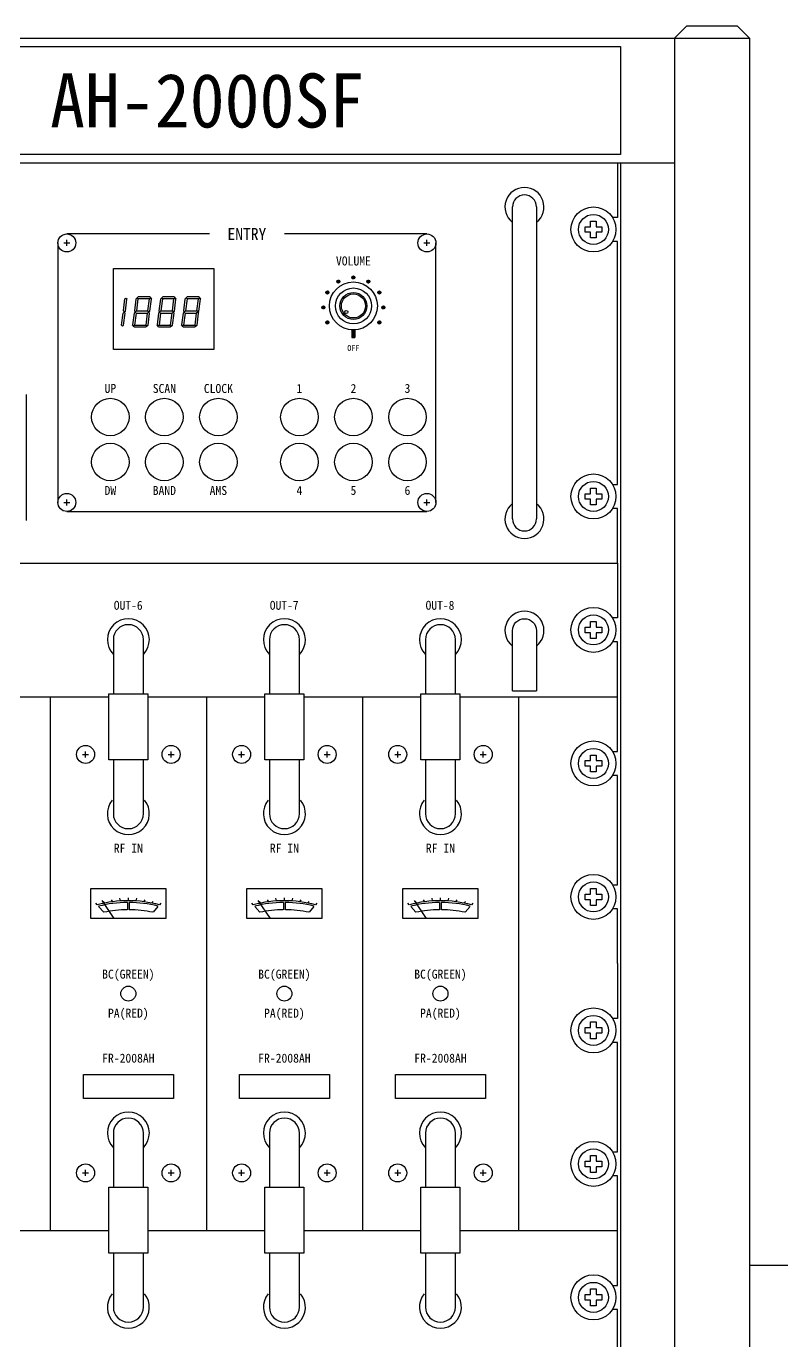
# Model space of a CAD drawing. Header units: millimetres. Extents: x 0 to 2521, y -5 to 594.
# Drawn here: x 971.37 to 981.44, y 453.66 to 471.18 of the extents above; entities that cross this region are included whole.
import ezdxf
from ezdxf.enums import TextEntityAlignment as Align

# ---------------------------------------------------------------- set-up
doc = ezdxf.new("R2010")
doc.units = ezdxf.units.MM
doc.header["$LTSCALE"] = 10
doc.styles.add('굴림체', font='GulimChe.ttf')
pattern_1 = [(45, (958.411851, 458.8346515), (-0.0035355115, 0.0035355115), []), (135, (958.411851, 458.8346515), (-0.0035355115, -0.0035355115), [])]

msp = doc.modelspace()

# ---------------------------------------------------------------- hatches: boundary and pattern name
h = msp.add_hatch()
h.set_pattern_fill('ANSI37', color=5, scale=0.04, style=0)
h.set_pattern_definition(pattern_1)
edge = h.paths.add_edge_path()
edge.add_arc((975.332, 467.435), 0.02, 0, 360)
edge = h.paths.add_edge_path()
edge.add_arc((975.385, 467.635), 0.02, 0, 360)
edge = h.paths.add_edge_path()
edge.add_arc((975.532, 467.781), 0.02, 0, 360)
edge = h.paths.add_edge_path()
edge.add_arc((975.732, 467.835), 0.02, 0, 360)
edge = h.paths.add_edge_path()
edge.add_arc((975.932, 467.781), 0.02, 0, 360)
edge = h.paths.add_edge_path()
edge.add_arc((976.078, 467.635), 0.02, 0, 360)
edge = h.paths.add_edge_path()
edge.add_arc((976.132, 467.435), 0.02, 0, 360)
edge = h.paths.add_edge_path()
edge.add_arc((976.078, 467.235), 0.02, 0, 360)
h = msp.add_hatch()
h.set_pattern_fill('ANSI37', color=5, scale=0.04, style=0)
h.set_pattern_definition(pattern_1)
edge = h.paths.add_edge_path()
edge.add_arc((975.385, 467.235), 0.02, 0, 360)

# ---------------------------------------------------------------- linework, layer by layer
at = {"color": 5}
for p, q in [((980.172, 471.185), (980.012, 471.025)), ((980.852, 471.185), (980.172, 471.185)), ((981.012, 471.025), (980.852, 471.185)), ((958.212, 471.025), (981.012, 471.025)), ((980.012, 471.025), (980.012, 384.665)), ((981.012, 471.025), (981.012, 387.465)), ((959.932, 470.915), (979.292, 470.915)), ((979.292, 470.915), (979.292, 469.475)), ((979.292, 469.475), (959.932, 469.475)), ((959.212, 469.365), (980.012, 469.365)), ((979.292, 469.365), (979.292, 389.265)), ((977.852, 464.615), (977.852, 468.775)), ((978.172, 468.775), (978.172, 464.615)), ((973.812, 468.415), (971.912, 468.415)), ((976.712, 468.415), (974.812, 468.415)), ((971.792, 468.295), (971.792, 464.835)), ((971.872, 468.295), (971.952, 468.295)), ((971.912, 468.255), (971.912, 468.335)), ((976.672, 468.295), (976.752, 468.295)), ((976.712, 468.255), (976.712, 468.335)), ((976.832, 464.835), (976.832, 468.295)), ((979.252, 468.315), (979.185, 468.315)), ((979.252, 465.075), (979.252, 468.315)), ((972.532, 467.955), (973.872, 467.955)), ((972.532, 466.875), (972.532, 467.955)), ((973.872, 467.955), (973.872, 466.875)), ((972.666, 467.388), (972.687, 467.548)), ((972.687, 467.548), (972.702, 467.56)), ((972.693, 467.387), (972.713, 467.545)), ((972.702, 467.56), (972.713, 467.545)), ((972.833, 467.546), (972.813, 467.388)), ((972.864, 467.575), (972.833, 467.546)), ((972.86, 467.548), (972.839, 467.388)), ((972.86, 467.548), (972.849, 467.56)), ((973.014, 467.548), (972.86, 467.548)), ((973.017, 467.575), (972.864, 467.575)), ((972.993, 467.388), (973.014, 467.548)), ((973.014, 467.548), (973.028, 467.56)), ((973.017, 467.575), (973.04, 467.545)), ((973.019, 467.387), (973.04, 467.545)), ((973.16, 467.546), (973.139, 467.388)), ((973.19, 467.575), (973.16, 467.546)), ((973.187, 467.548), (973.166, 467.388)), ((973.187, 467.548), (973.175, 467.56)), ((973.34, 467.548), (973.187, 467.548)), ((973.343, 467.575), (973.19, 467.575)), ((973.319, 467.388), (973.34, 467.548)), ((973.34, 467.548), (973.355, 467.56)), ((973.343, 467.575), (973.367, 467.545)), ((973.346, 467.387), (973.367, 467.545)), ((973.487, 467.546), (973.466, 467.388)), ((973.517, 467.575), (973.487, 467.546)), ((973.514, 467.548), (973.493, 467.388)), ((973.514, 467.548), (973.502, 467.56)), ((973.667, 467.548), (973.514, 467.548)), ((973.67, 467.575), (973.517, 467.575)), ((973.646, 467.388), (973.667, 467.548)), ((973.667, 467.548), (973.682, 467.56)), ((973.67, 467.575), (973.693, 467.545)), ((973.673, 467.387), (973.693, 467.545)), ((972.641, 467.201), (972.662, 467.361)), ((972.676, 467.373), (972.662, 467.361)), ((972.666, 467.388), (972.676, 467.373)), ((972.668, 467.201), (972.689, 467.361)), ((972.693, 467.387), (972.676, 467.373)), ((972.676, 467.373), (972.689, 467.361)), ((972.809, 467.361), (972.788, 467.202)), ((972.823, 467.374), (972.809, 467.361)), ((972.813, 467.388), (972.823, 467.374)), ((972.836, 467.361), (972.815, 467.201)), ((972.839, 467.388), (972.823, 467.374)), ((972.823, 467.374), (972.836, 467.361)), ((972.836, 467.361), (972.989, 467.361)), ((972.839, 467.388), (972.993, 467.388)), ((972.968, 467.201), (972.989, 467.361)), ((973.002, 467.373), (972.989, 467.361)), ((972.993, 467.388), (973.002, 467.373)), ((972.995, 467.201), (973.016, 467.361)), ((973.019, 467.387), (973.002, 467.373)), ((973.002, 467.373), (973.016, 467.361)), ((973.136, 467.361), (973.115, 467.202)), ((973.149, 467.374), (973.136, 467.361)), ((973.139, 467.388), (973.149, 467.374)), ((973.162, 467.361), (973.141, 467.201)), ((973.166, 467.388), (973.149, 467.374)), ((973.149, 467.374), (973.162, 467.361)), ((973.162, 467.361), (973.316, 467.361)), ((973.166, 467.388), (973.319, 467.388)), ((973.295, 467.201), (973.316, 467.361)), ((973.329, 467.373), (973.316, 467.361)), ((973.319, 467.388), (973.329, 467.373)), ((973.321, 467.201), (973.342, 467.361)), ((973.346, 467.387), (973.329, 467.373)), ((973.329, 467.373), (973.342, 467.361)), ((973.462, 467.361), (973.441, 467.202)), ((973.476, 467.374), (973.462, 467.361)), ((973.466, 467.388), (973.476, 467.374)), ((973.489, 467.361), (973.468, 467.201)), ((973.493, 467.388), (973.476, 467.374)), ((973.476, 467.374), (973.489, 467.361)), ((973.489, 467.361), (973.642, 467.361)), ((973.493, 467.388), (973.646, 467.388)), ((973.621, 467.201), (973.642, 467.361)), ((973.656, 467.373), (973.642, 467.361)), ((973.646, 467.388), (973.656, 467.373)), ((973.648, 467.201), (973.669, 467.361)), ((973.673, 467.387), (973.656, 467.373)), ((973.656, 467.373), (973.669, 467.361)), ((972.641, 467.201), (972.652, 467.188)), ((972.652, 467.188), (972.668, 467.201)), ((972.81, 467.175), (972.788, 467.202)), ((972.815, 467.201), (972.799, 467.188)), ((972.81, 467.175), (972.962, 467.175)), ((972.815, 467.201), (972.968, 467.201)), ((972.962, 467.175), (972.995, 467.201)), ((972.968, 467.201), (972.978, 467.188)), ((973.136, 467.175), (973.115, 467.202)), ((973.141, 467.201), (973.125, 467.188)), ((973.136, 467.175), (973.289, 467.175)), ((973.141, 467.201), (973.295, 467.201)), ((973.289, 467.175), (973.321, 467.201)), ((973.295, 467.201), (973.305, 467.188)), ((973.463, 467.175), (973.441, 467.202)), ((973.468, 467.201), (973.452, 467.188)), ((973.463, 467.175), (973.615, 467.175)), ((973.468, 467.201), (973.621, 467.201)), ((973.615, 467.175), (973.648, 467.201)), ((973.621, 467.201), (973.632, 467.188)), ((975.752, 467.096), (975.712, 467.136)), ((975.712, 467.129), (975.717, 467.135)), ((975.712, 467.122), (975.724, 467.135)), ((975.712, 467.115), (975.731, 467.135)), ((975.712, 467.108), (975.738, 467.135)), ((975.712, 467.101), (975.745, 467.135)), ((975.712, 467.135), (975.712, 467.035)), ((975.712, 467.094), (975.752, 467.134)), ((975.752, 467.088), (975.712, 467.128)), ((975.712, 467.087), (975.752, 467.127)), ((975.752, 467.081), (975.712, 467.121)), ((975.712, 467.08), (975.752, 467.12)), ((975.752, 467.074), (975.712, 467.114)), ((975.712, 467.073), (975.752, 467.113)), ((975.752, 467.103), (975.719, 467.135)), ((975.752, 467.11), (975.727, 467.135)), ((975.752, 467.117), (975.734, 467.135)), ((975.752, 467.124), (975.741, 467.135)), ((975.752, 467.131), (975.748, 467.135)), ((975.752, 467.135), (975.752, 467.035)), ((975.752, 467.067), (975.712, 467.107)), ((975.712, 467.066), (975.752, 467.106)), ((975.752, 467.06), (975.712, 467.1)), ((975.712, 467.059), (975.752, 467.099)), ((975.752, 467.053), (975.712, 467.093)), ((975.712, 467.052), (975.752, 467.092)), ((975.752, 467.046), (975.712, 467.086)), ((975.712, 467.045), (975.752, 467.085)), ((975.752, 467.039), (975.712, 467.079)), ((975.712, 467.038), (975.752, 467.078)), ((975.749, 467.035), (975.712, 467.072)), ((975.742, 467.035), (975.712, 467.065)), ((975.735, 467.035), (975.712, 467.058)), ((975.728, 467.035), (975.712, 467.051)), ((975.721, 467.035), (975.712, 467.044)), ((975.714, 467.035), (975.712, 467.037)), ((975.712, 467.035), (975.752, 467.035)), ((975.716, 467.035), (975.752, 467.07)), ((975.723, 467.035), (975.752, 467.063)), ((975.73, 467.035), (975.752, 467.056)), ((975.737, 467.035), (975.752, 467.049)), ((975.744, 467.035), (975.752, 467.042)), ((975.751, 467.035), (975.752, 467.035)), ((973.872, 466.875), (972.532, 466.875)), ((971.372, 466.275), (971.372, 464.595)), ((979.185, 465.075), (979.252, 465.075)), ((971.872, 464.835), (971.952, 464.835)), ((971.912, 464.795), (971.912, 464.875)), ((976.672, 464.835), (976.752, 464.835)), ((976.712, 464.795), (976.712, 464.875)), ((971.912, 464.715), (976.712, 464.715)), ((979.252, 464.755), (979.185, 464.755)), ((979.252, 464.025), (979.252, 464.755)), ((959.972, 464.025), (979.252, 464.025)), ((959.972, 464.025), (979.252, 464.025)), ((979.252, 464.025), (979.252, 463.295)), ((979.252, 463.295), (979.185, 463.295)), ((972.532, 463.005), (972.532, 462.285)), ((972.932, 462.285), (972.932, 463.005)), ((974.612, 463.005), (974.612, 462.285)), ((975.012, 462.285), (975.012, 463.005)), ((976.692, 463.005), (976.692, 462.285)), ((977.092, 462.285), (977.092, 463.005)), ((979.252, 462.975), (979.185, 462.975)), ((979.252, 461.515), (979.252, 462.975)), ((970.912, 462.245), (972.472, 462.245)), ((971.692, 462.245), (971.692, 455.125)), ((972.472, 461.405), (972.472, 462.285)), ((972.472, 462.285), (972.992, 462.285)), ((972.992, 462.285), (972.992, 461.405)), ((972.992, 462.245), (974.552, 462.245)), ((973.772, 462.245), (973.772, 455.125)), ((974.552, 462.285), (975.072, 462.285)), ((974.552, 461.405), (974.552, 462.285)), ((975.072, 462.285), (975.072, 461.405)), ((975.072, 462.245), (976.632, 462.245)), ((975.852, 462.245), (975.852, 455.125)), ((976.632, 461.405), (976.632, 462.285)), ((976.632, 462.285), (977.152, 462.285)), ((977.152, 462.285), (977.152, 461.405)), ((977.152, 462.245), (978.012, 462.245)), ((977.852, 462.325), (978.172, 462.325)), ((977.932, 462.245), (977.932, 455.125)), ((978.012, 462.245), (979.252, 462.245)), ((972.162, 461.435), (972.162, 461.515)), ((973.302, 461.435), (973.302, 461.515)), ((974.242, 461.435), (974.242, 461.515)), ((975.382, 461.435), (975.382, 461.515)), ((976.322, 461.435), (976.322, 461.515)), ((977.462, 461.435), (977.462, 461.515)), ((979.185, 461.515), (979.252, 461.515)), ((972.122, 461.475), (972.202, 461.475)), ((972.992, 461.405), (972.472, 461.405)), ((972.532, 461.405), (972.532, 460.685)), ((972.932, 460.685), (972.932, 461.405)), ((973.262, 461.475), (973.342, 461.475)), ((974.202, 461.475), (974.282, 461.475)), ((975.072, 461.405), (974.552, 461.405)), ((974.612, 461.405), (974.612, 460.685)), ((975.012, 460.685), (975.012, 461.405)), ((975.342, 461.475), (975.422, 461.475)), ((976.282, 461.475), (976.362, 461.475)), ((977.152, 461.405), (976.632, 461.405)), ((976.692, 461.405), (976.692, 460.685)), ((977.092, 460.685), (977.092, 461.405)), ((977.422, 461.475), (977.502, 461.475)), ((979.252, 461.195), (979.185, 461.195)), ((979.252, 459.735), (979.252, 461.195)), ((972.232, 459.285), (972.232, 459.685)), ((972.232, 459.685), (973.232, 459.685)), ((973.232, 459.685), (973.232, 459.285)), ((974.312, 459.685), (975.312, 459.685)), ((974.312, 459.285), (974.312, 459.685)), ((975.312, 459.685), (975.312, 459.285)), ((976.392, 459.685), (977.392, 459.685)), ((976.392, 459.285), (976.392, 459.685)), ((977.392, 459.685), (977.392, 459.285)), ((979.185, 459.735), (979.252, 459.735)), ((972.316, 459.47), (972.298, 459.491)), ((972.404, 459.372), (972.336, 459.448)), ((972.545, 459.285), (972.384, 459.527)), ((972.414, 459.495), (972.399, 459.514)), ((972.526, 459.51), (972.508, 459.538)), ((972.628, 459.521), (972.62, 459.557)), ((972.721, 459.5), (972.721, 459.404)), ((972.732, 459.524), (972.732, 459.564)), ((972.741, 459.5), (972.741, 459.404)), ((972.836, 459.521), (972.844, 459.557)), ((972.938, 459.51), (972.955, 459.538)), ((973.049, 459.495), (973.064, 459.514)), ((973.126, 459.447), (973.061, 459.373)), ((973.165, 459.49), (973.148, 459.47)), ((974.396, 459.47), (974.378, 459.491)), ((974.484, 459.372), (974.416, 459.448)), ((974.625, 459.285), (974.464, 459.527)), ((974.494, 459.495), (974.479, 459.514)), ((974.606, 459.51), (974.588, 459.538)), ((974.708, 459.521), (974.7, 459.557)), ((974.801, 459.5), (974.801, 459.404)), ((974.812, 459.524), (974.812, 459.564)), ((974.821, 459.5), (974.821, 459.404)), ((974.916, 459.521), (974.924, 459.557)), ((975.018, 459.51), (975.035, 459.538)), ((975.129, 459.495), (975.144, 459.514)), ((975.206, 459.447), (975.141, 459.373)), ((975.245, 459.49), (975.228, 459.47)), ((976.476, 459.47), (976.458, 459.491)), ((976.564, 459.372), (976.496, 459.448)), ((976.705, 459.285), (976.544, 459.527)), ((976.574, 459.495), (976.559, 459.514)), ((976.686, 459.51), (976.668, 459.538)), ((976.788, 459.521), (976.78, 459.557)), ((976.881, 459.5), (976.881, 459.404)), ((976.892, 459.524), (976.892, 459.564)), ((976.901, 459.5), (976.901, 459.404)), ((976.996, 459.521), (977.004, 459.557)), ((977.098, 459.51), (977.115, 459.538)), ((977.209, 459.495), (977.224, 459.514)), ((977.286, 459.447), (977.221, 459.373)), ((977.325, 459.49), (977.308, 459.47)), ((979.252, 459.415), (979.185, 459.415)), ((979.252, 458.685), (979.252, 459.415)), ((973.232, 459.285), (972.232, 459.285)), ((975.312, 459.285), (974.312, 459.285)), ((977.392, 459.285), (976.392, 459.285)), ((979.252, 458.685), (979.252, 457.955)), ((979.252, 457.955), (979.185, 457.955)), ((979.252, 457.635), (979.185, 457.635)), ((979.252, 456.175), (979.252, 457.635)), ((972.532, 456.425), (972.532, 455.705)), ((972.932, 455.705), (972.932, 456.425)), ((974.612, 456.425), (974.612, 455.705)), ((975.012, 455.705), (975.012, 456.425)), ((976.692, 456.425), (976.692, 455.705)), ((977.092, 455.705), (977.092, 456.425)), ((979.185, 456.175), (979.252, 456.175)), ((972.162, 455.855), (972.162, 455.935)), ((973.302, 455.855), (973.302, 455.935)), ((974.242, 455.855), (974.242, 455.935)), ((975.382, 455.855), (975.382, 455.935)), ((976.322, 455.855), (976.322, 455.935)), ((977.462, 455.855), (977.462, 455.935)), ((972.122, 455.895), (972.202, 455.895)), ((973.262, 455.895), (973.342, 455.895)), ((974.202, 455.895), (974.282, 455.895)), ((975.342, 455.895), (975.422, 455.895)), ((976.282, 455.895), (976.362, 455.895)), ((977.422, 455.895), (977.502, 455.895)), ((979.252, 455.855), (979.185, 455.855)), ((979.252, 454.395), (979.252, 455.855)), ((972.472, 454.825), (972.472, 455.705)), ((972.472, 455.705), (972.992, 455.705)), ((972.992, 455.705), (972.992, 454.825)), ((974.552, 455.705), (975.072, 455.705)), ((974.552, 454.825), (974.552, 455.705)), ((975.072, 455.705), (975.072, 454.825)), ((976.632, 455.705), (977.152, 455.705)), ((976.632, 454.825), (976.632, 455.705)), ((977.152, 455.705), (977.152, 454.825)), ((970.912, 455.125), (972.472, 455.125)), ((972.992, 455.125), (974.552, 455.125)), ((975.072, 455.125), (976.632, 455.125)), ((977.152, 455.125), (978.012, 455.125)), ((978.012, 455.125), (979.252, 455.125)), ((972.992, 454.825), (972.472, 454.825)), ((972.532, 454.825), (972.532, 454.105)), ((972.932, 454.105), (972.932, 454.825)), ((975.072, 454.825), (974.552, 454.825)), ((974.612, 454.825), (974.612, 454.105)), ((975.012, 454.105), (975.012, 454.825)), ((977.152, 454.825), (976.632, 454.825)), ((976.692, 454.825), (976.692, 454.105)), ((977.092, 454.105), (977.092, 454.825)), ((979.185, 454.395), (979.252, 454.395)), ((979.252, 454.075), (979.185, 454.075)), ((979.252, 452.615), (979.252, 454.075))]:
    msp.add_line(p, q, dxfattribs=at)
for points in [[(960.038, 468.635), (959.972, 468.635), (959.972, 469.365), (979.252, 469.365), (979.252, 468.635), (979.185, 468.635)], [(978.894, 468.512), (978.894, 468.587), (978.969, 468.587), (978.969, 468.512), (979.044, 468.512), (979.044, 468.437), (978.969, 468.437), (978.969, 468.362), (978.894, 468.362), (978.894, 468.437), (978.819, 468.437), (978.819, 468.512), (978.894, 468.512)], [(978.894, 464.952), (978.894, 465.027), (978.969, 465.027), (978.969, 464.952), (979.044, 464.952), (979.044, 464.877), (978.969, 464.877), (978.969, 464.802), (978.894, 464.802), (978.894, 464.877), (978.819, 464.877), (978.819, 464.952), (978.894, 464.952)], [(978.894, 463.172), (978.894, 463.247), (978.969, 463.247), (978.969, 463.172), (979.044, 463.172), (979.044, 463.097), (978.969, 463.097), (978.969, 463.022), (978.894, 463.022), (978.894, 463.097), (978.819, 463.097), (978.819, 463.172), (978.894, 463.172)], [(978.894, 461.392), (978.894, 461.467), (978.969, 461.467), (978.969, 461.392), (979.044, 461.392), (979.044, 461.317), (978.969, 461.317), (978.969, 461.242), (978.894, 461.242), (978.894, 461.317), (978.819, 461.317), (978.819, 461.392), (978.894, 461.392)], [(978.894, 459.612), (978.894, 459.687), (978.969, 459.687), (978.969, 459.612), (979.044, 459.612), (979.044, 459.537), (978.969, 459.537), (978.969, 459.462), (978.894, 459.462), (978.894, 459.537), (978.819, 459.537), (978.819, 459.612), (978.894, 459.612)], [(978.894, 457.832), (978.894, 457.907), (978.969, 457.907), (978.969, 457.832), (979.044, 457.832), (979.044, 457.757), (978.969, 457.757), (978.969, 457.682), (978.894, 457.682), (978.894, 457.757), (978.819, 457.757), (978.819, 457.832), (978.894, 457.832)], [(978.894, 456.052), (978.894, 456.127), (978.969, 456.127), (978.969, 456.052), (979.044, 456.052), (979.044, 455.977), (978.969, 455.977), (978.969, 455.902), (978.894, 455.902), (978.894, 455.977), (978.819, 455.977), (978.819, 456.052), (978.894, 456.052)], [(978.894, 454.272), (978.894, 454.347), (978.969, 454.347), (978.969, 454.272), (979.044, 454.272), (979.044, 454.197), (978.969, 454.197), (978.969, 454.122), (978.894, 454.122), (978.894, 454.197), (978.819, 454.197), (978.819, 454.272), (978.894, 454.272)]]:
    msp.add_lwpolyline(points, dxfattribs=at)
at = {"color": 1}
msp.add_lwpolyline([(981.012, 454.665), (997.109, 454.665), (997.109, 464.665)], dxfattribs=at)
at = {"color": 5}
msp.add_lwpolyline([(977.852, 462.325), (977.852, 463.125, -1), (978.172, 463.125), (978.172, 462.325, -1)], format="xyb", dxfattribs=at)
for points in [[(972.132, 457.205), (973.332, 457.205), (973.332, 456.885), (972.132, 456.885)], [(974.212, 457.205), (975.412, 457.205), (975.412, 456.885), (974.212, 456.885)], [(976.292, 457.205), (977.492, 457.205), (977.492, 456.885), (976.292, 456.885)]]:
    msp.add_lwpolyline(points, close=True, dxfattribs=at)
for centre, radius in [((978.932, 468.475), 0.3), ((978.932, 468.475), 0.2), ((971.912, 468.295), 0.12), ((971.912, 468.295), 0.12), ((976.712, 468.295), 0.12), ((976.712, 468.295), 0.12), ((975.732, 467.835), 0.02), ((975.385, 467.635), 0.02), ((975.732, 467.455), 0.32), ((975.732, 467.455), 0.24), ((975.532, 467.781), 0.02), ((975.932, 467.781), 0.02), ((976.078, 467.635), 0.02), ((975.732, 467.455), 0.18), ((975.732, 467.455), 0.16), ((975.332, 467.435), 0.02), ((975.637, 467.375), 0.02), ((976.132, 467.435), 0.02), ((975.385, 467.235), 0.02), ((976.078, 467.235), 0.02), ((972.492, 465.974), 0.25), ((973.212, 465.974), 0.25), ((973.932, 465.974), 0.25), ((975.012, 465.974), 0.25), ((975.732, 465.974), 0.25), ((976.452, 465.974), 0.25), ((972.492, 465.374), 0.25), ((973.212, 465.374), 0.25), ((973.932, 465.374), 0.25), ((975.012, 465.374), 0.25), ((975.732, 465.374), 0.25), ((976.452, 465.374), 0.25), ((978.932, 464.915), 0.3), ((978.932, 464.915), 0.2), ((971.912, 464.835), 0.12), ((971.912, 464.835), 0.12), ((976.712, 464.835), 0.12), ((976.712, 464.835), 0.12), ((978.932, 463.135), 0.3), ((978.932, 463.135), 0.2), ((972.162, 461.475), 0.12), ((973.302, 461.475), 0.12), ((974.242, 461.475), 0.12), ((975.382, 461.475), 0.12), ((976.322, 461.475), 0.12), ((977.462, 461.475), 0.12), ((978.932, 461.355), 0.3), ((978.932, 461.355), 0.2), ((978.932, 459.575), 0.3), ((978.932, 459.575), 0.2), ((972.732, 458.285), 0.1), ((974.812, 458.285), 0.1), ((976.892, 458.285), 0.1), ((978.932, 457.795), 0.3), ((978.932, 457.795), 0.2), ((978.932, 456.015), 0.3), ((978.932, 456.015), 0.2), ((972.162, 455.895), 0.12), ((973.302, 455.895), 0.12), ((974.242, 455.895), 0.12), ((975.382, 455.895), 0.12), ((976.322, 455.895), 0.12), ((977.462, 455.895), 0.12), ((978.932, 454.235), 0.3), ((978.932, 454.235), 0.2)]:
    msp.add_circle(centre, radius, dxfattribs=at)
for centre, radius, start, end in [((978.012, 468.775), 0.26, 308.6598, 231.3402), ((978.012, 468.775), 0.16, 0, 180), ((978.012, 464.615), 0.26, 128.6598, 51.3402), ((978.012, 464.615), 0.16, 180, 0), ((972.732, 463.005), 0.28, 315.5847, 224.4153), ((974.812, 463.005), 0.28, 315.5847, 224.4153), ((976.892, 463.005), 0.28, 315.5847, 224.4153), ((978.012, 463.125), 0.26, 307.9799, 232.0201), ((972.732, 463.005), 0.2, 0, 180), ((974.812, 463.005), 0.2, 0, 180), ((976.892, 463.005), 0.2, 0, 180), ((972.732, 460.685), 0.28, 140.2849, 39.7151), ((974.812, 460.685), 0.28, 140.2849, 39.7151), ((976.892, 460.685), 0.28, 140.2849, 39.7151), ((972.732, 460.685), 0.2, 180, 0), ((974.812, 460.685), 0.2, 180, 0), ((976.892, 460.685), 0.2, 180, 0), ((972.732, 457.922), 1.602, 74.9665, 104.9859), ((972.732, 457.899), 1.602, 90.419, 104.3207), ((972.732, 457.802), 1.602, 90.5174, 101.7808), ((972.732, 457.899), 1.602, 75.7037, 89.6796), ((972.732, 457.802), 1.602, 78.2192, 89.5319), ((974.812, 457.922), 1.602, 74.9665, 104.9859), ((974.812, 457.899), 1.602, 90.419, 104.3207), ((974.812, 457.802), 1.602, 90.5174, 101.7808), ((974.812, 457.899), 1.602, 75.7037, 89.6796), ((974.812, 457.802), 1.602, 78.2192, 89.5319), ((976.892, 457.922), 1.602, 74.9665, 104.9859), ((976.892, 457.899), 1.602, 90.419, 104.3207), ((976.892, 457.802), 1.602, 90.5174, 101.7808), ((976.892, 457.899), 1.602, 75.7037, 89.6796), ((976.892, 457.802), 1.602, 78.2192, 89.5319), ((972.732, 456.425), 0.28, 315.5847, 224.4153), ((972.732, 456.425), 0.2, 0, 180), ((974.812, 456.425), 0.28, 315.5847, 224.4153), ((974.812, 456.425), 0.2, 0, 180), ((976.892, 456.425), 0.28, 315.5847, 224.4153), ((976.892, 456.425), 0.2, 0, 180), ((972.732, 454.105), 0.28, 140.2849, 39.7151), ((974.812, 454.105), 0.28, 140.2849, 39.7151), ((976.892, 454.105), 0.28, 140.2849, 39.7151), ((972.732, 454.105), 0.2, 180, 0), ((974.812, 454.105), 0.2, 180, 0), ((976.892, 454.105), 0.2, 180, 0)]:
    msp.add_arc(centre, radius, start, end, dxfattribs=at)

# ---------------------------------------------------------------- texts
at = {"color": 5, "style": '굴림체'}
for s, height, p in [('FM REPEATER  AH-2000SF', 0.72, (970.758, 470.195)), ('ENTRY', 0.16, (974.312, 468.415)), ('VOLUME', 0.12, (975.732, 468.055)), ('OFF', 0.08, (975.732, 466.895)), ('UP', 0.12, (972.492, 466.355)), ('SCAN', 0.12, (973.212, 466.355)), ('CLOCK', 0.12, (973.932, 466.355)), ('2', 0.12, (975.732, 466.355)), ('3', 0.12, (976.452, 466.355)), ('1', 0.12, (975.012, 466.355)), ('DW', 0.12, (972.492, 464.995)), ('BAND', 0.12, (973.212, 464.995)), ('AMS', 0.12, (973.932, 464.995)), ('4', 0.12, (975.012, 464.995)), ('5', 0.12, (975.732, 464.995)), ('6', 0.12, (976.452, 464.995))]:
    msp.add_text(s, height=height, dxfattribs=at).set_placement(p, align=Align.MIDDLE)
for s, height, p in [('OUT-6', 0.1188, (972.73, 463.404)), ('OUT-7', 0.1188, (974.809, 463.404)), ('OUT-8', 0.1188, (976.886, 463.404)), ('RF IN', 0.12, (972.732, 460.165)), ('RF IN', 0.12, (974.812, 460.165)), ('RF IN', 0.12, (976.892, 460.165)), ('BC(GREEN)', 0.12, (972.732, 458.485)), ('BC(GREEN)', 0.12, (974.812, 458.485)), ('BC(GREEN)', 0.12, (976.892, 458.485)), ('PA(RED)', 0.12, (972.732, 457.965)), ('PA(RED)', 0.12, (974.812, 457.965)), ('PA(RED)', 0.12, (976.892, 457.965)), ('FR-2008AH', 0.12, (972.732, 457.365)), ('FR-2008AH', 0.12, (974.812, 457.365)), ('FR-2008AH', 0.12, (976.892, 457.365))]:
    msp.add_text(s, height=height, dxfattribs=at).set_placement(p, align=Align.CENTER)

doc.saveas('drawing.dxf')
